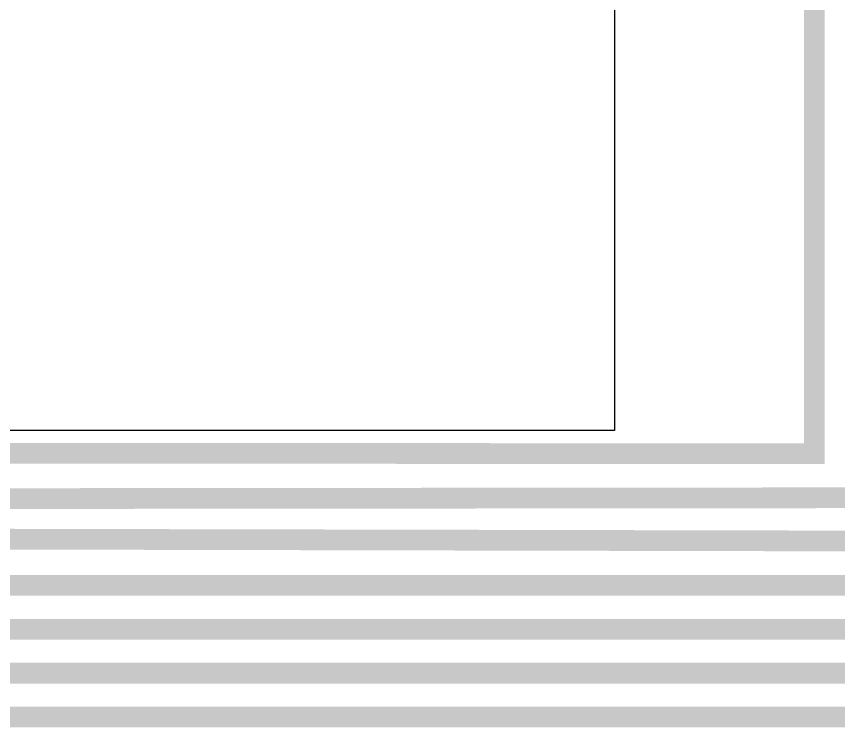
# Model space of a CAD drawing. Extents: x 190.8 to 267.1, y 124 to 174.8.
# Drawn here: x 217.604 to 221.572, y 140.212 to 143.644 of the extents above; entities that cross this region are included whole.
import ezdxf

# ---------------------------------------------------------------- set-up
doc = ezdxf.new("R2010")
doc.units = 0
doc.header["$MEASUREMENT"] = 0

msp = doc.modelspace()

# ---------------------------------------------------------------- linework, layer by layer
msp.add_lwpolyline([(220.4896, 143.8106), (220.4896, 141.6456), (205.4896, 141.6456), (204.0684, 143.0479), (204.0684, 146.9133), (205.4896, 148.3156), (220.4896, 148.3156), (220.4896, 146.1506), (217.7246, 146.1506), (217.7246, 143.8106)], close=True)
at = {"const_width": 0.1}
for points in [[(223.3296, 144.9806), (223.3296, 142.1456), (222.5171, 141.3219), (204.6115, 141.3044), (202.8099, 143.1481), (199.1096, 143.1481), (198.4746, 144.1372), (198.4746, 144.5006)], [(221.4546, 144.9806), (221.4546, 141.5337), (205.132, 141.5429), (202.1799, 144.5098), (201.0146, 144.5006)], [(224.1482, 143.7798), (224.0482, 143.7798), (223.7287, 143.4603), (223.7287, 142.1272), (222.7181, 141.1101), (204.1311, 141.1501), (202.5933, 142.9131), (196.5696, 142.9131), (195.9346, 143.5741), (195.9346, 144.5006)], [(224.1584, 143.5337), (224.0584, 143.5337), (223.9531, 143.4284), (223.9531, 141.9738), (222.8596, 140.8983), (201.6496, 140.8983), (201.0146, 141.5301), (201.0146, 141.9606)], [(225.5796, 142.8306), (224.3696, 142.8306), (224.2628, 142.7238), (224.2628, 141.9738), (222.9653, 140.6865), (202.5979, 140.6865), (202.1555, 140.6081), (198.9752, 140.6081), (198.4746, 141.3256), (198.4746, 141.9707)], [(224.3843, 141.6806), (224.2843, 141.6806), (223.0646, 140.4746), (202.6256, 140.4746), (202.3103, 140.3731), (196.6561, 140.3731), (195.9346, 141.1066), (195.9346, 141.9606)], [(225.5721, 140.5806), (224.3546, 140.5806), (224.0347, 140.2628), (202.9613, 140.2628), (202.1099, 139.4206), (201.0146, 139.4206)]]:
    msp.add_lwpolyline(points, dxfattribs=at)

doc.saveas('drawing.dxf')
